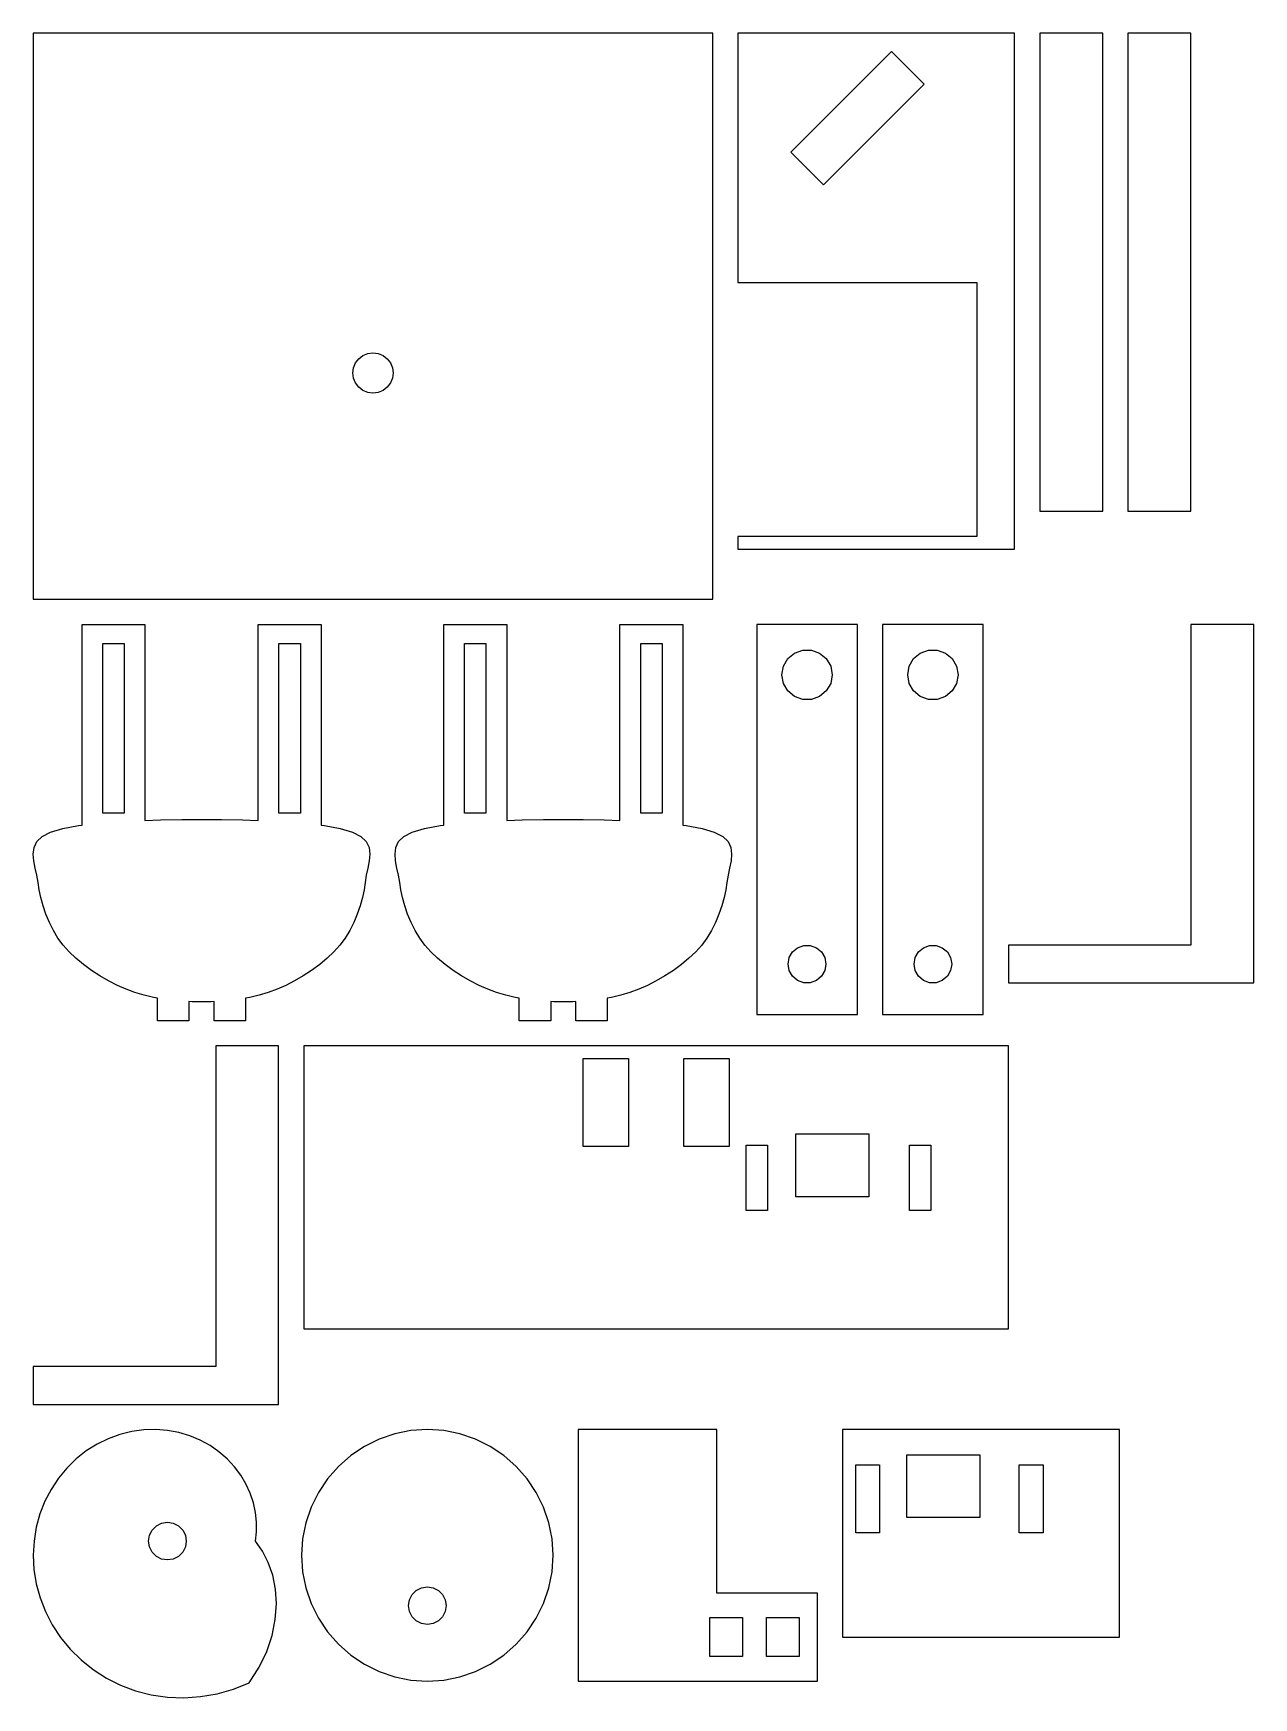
# Model space of a CAD drawing. Header units: metres. Extents: x 8 to 202, y 24 to 289.
import ezdxf

# ---------------------------------------------------------------- set-up
doc = ezdxf.new("R2010")
doc.units = ezdxf.units.M

msp = doc.modelspace()

# ---------------------------------------------------------------- linework, layer by layer
at = {"layer": 'CUT'}
for points in [[(8, 199), (116, 199), (116, 289), (8, 289)], [(120, 207), (164, 207), (164, 289), (120, 289), (120, 249.4), (158, 249.4), (158, 209), (120, 209)], [(168, 213), (178, 213), (178, 289), (168, 289)], [(182, 213), (192, 213), (192, 289), (182, 289)], [(133.6, 264.9), (149.6, 280.9), (144.4, 286.1), (128.4, 270.1)], [(65.09, 234.17), (64.77, 233.4), (64.26, 232.74), (63.6, 232.23), (62.83, 231.91), (62, 231.8), (61.17, 231.91), (60.4, 232.23), (59.74, 232.74), (59.23, 233.4), (58.91, 234.17), (58.8, 235), (58.91, 235.83), (59.23, 236.6), (59.74, 237.26), (60.4, 237.77), (61.17, 238.09), (62, 238.2), (62.83, 238.09), (63.6, 237.77), (64.26, 237.26), (64.77, 236.6), (65.09, 235.83), (65.2, 235)], [(43.75, 163.84), (43.75, 195), (53.75, 195), (53.75, 163.09), (54.3, 163.02), (56.8, 162.56), (58.75, 162), (60.09, 161.3), (60.94, 160.47), (61.37, 159.53), (61.5, 158.5), (61.41, 157.41), (61.19, 156.28), (60.94, 155.14), (60.75, 154), (60.58, 152.83), (60.31, 151.57), (59.95, 150.26), (59.5, 148.94), (58.95, 147.62), (58.31, 146.34), (57.58, 145.12), (56.75, 144), (55.8, 142.95), (54.72, 141.92), (53.53, 140.94), (52.25, 140), (50.91, 139.13), (49.53, 138.33), (48.14, 137.62), (46.75, 137), (45.35, 136.48), (43.89, 136.05), (42.4, 135.71), (41.75, 135.6), (41.75, 132), (36.75, 132), (36.75, 135.05), (36.26, 135.02), (34.75, 135), (33.24, 135.02), (32.75, 135.05), (32.75, 132), (27.75, 132), (27.75, 135.59), (27.1, 135.71), (25.61, 136.05), (24.15, 136.48), (22.75, 137), (21.36, 137.62), (19.97, 138.33), (18.59, 139.13), (17.25, 140), (15.97, 140.94), (14.78, 141.92), (13.7, 142.95), (12.75, 144), (11.92, 145.12), (11.19, 146.34), (10.55, 147.62), (10, 148.94), (9.55, 150.26), (9.19, 151.57), (8.92, 152.83), (8.75, 154), (8.56, 155.14), (8.31, 156.28), (8.09, 157.41), (8, 158.5), (8.12, 159.53), (8.56, 160.47), (9.41, 161.3), (10.75, 162), (10.75, 162), (12.7, 162.56), (15.2, 163.02), (15.75, 163.09), (15.75, 195), (25.75, 195), (25.75, 163.84), (28.23, 163.92), (31.6, 163.98), (34.75, 164), (37.9, 163.98), (41.27, 163.92)], [(101.25, 163.84), (101.25, 195), (111.25, 195), (111.25, 163.09), (111.8, 163.02), (114.3, 162.56), (116.25, 162), (117.59, 161.3), (118.44, 160.47), (118.87, 159.53), (119, 158.5), (118.91, 157.41), (118.69, 156.28), (118.44, 155.14), (118.25, 154), (118.08, 152.83), (117.81, 151.57), (117.45, 150.26), (117, 148.94), (116.45, 147.62), (115.81, 146.34), (115.08, 145.12), (114.25, 144), (113.3, 142.95), (112.22, 141.92), (111.03, 140.94), (109.75, 140), (108.41, 139.13), (107.03, 138.33), (105.64, 137.62), (104.25, 137), (102.85, 136.48), (101.39, 136.05), (99.9, 135.71), (99.25, 135.6), (99.25, 132), (94.25, 132), (94.25, 135.05), (93.76, 135.02), (92.25, 135), (90.74, 135.02), (90.25, 135.05), (90.25, 132), (85.25, 132), (85.25, 135.59), (84.6, 135.71), (83.11, 136.05), (81.65, 136.48), (80.25, 137), (78.86, 137.62), (77.47, 138.33), (76.09, 139.13), (74.75, 140), (73.47, 140.94), (72.28, 141.92), (71.2, 142.95), (70.25, 144), (69.42, 145.12), (68.69, 146.34), (68.05, 147.62), (67.5, 148.94), (67.05, 150.26), (66.69, 151.57), (66.42, 152.83), (66.25, 154), (66.06, 155.14), (65.81, 156.28), (65.59, 157.41), (65.5, 158.5), (65.62, 159.53), (66.06, 160.47), (66.91, 161.3), (68.25, 162), (68.25, 162), (70.2, 162.56), (72.7, 163.02), (73.25, 163.09), (73.25, 195), (83.25, 195), (83.25, 163.84), (85.73, 163.92), (89.1, 163.98), (92.25, 164), (95.4, 163.98), (98.77, 163.92)], [(123, 133), (139, 133), (139, 195), (123, 195)], [(143, 133), (159, 133), (159, 195), (143, 195)], [(163, 138), (202, 138), (202, 195), (192, 195), (192, 144), (163, 144)], [(19.05, 192), (22.45, 192), (22.45, 165), (19.05, 165)], [(47.05, 192), (50.45, 192), (50.45, 165), (47.05, 165)], [(76.55, 192), (79.95, 192), (79.95, 165), (76.55, 165)], [(104.55, 192), (107.95, 192), (107.95, 165), (104.55, 165)], [(134.76, 185.63), (134.06, 184.43), (133, 183.54), (131.69, 183.06), (130.31, 183.06), (129, 183.54), (127.94, 184.43), (127.24, 185.63), (127, 187), (127.24, 188.37), (127.94, 189.57), (129, 190.46), (130.31, 190.94), (131.69, 190.94), (133, 190.46), (134.06, 189.57), (134.76, 188.37), (135, 187)], [(154.76, 185.63), (154.06, 184.43), (153, 183.54), (151.69, 183.06), (150.31, 183.06), (149, 183.54), (147.94, 184.43), (147.24, 185.63), (147, 187), (147.24, 188.37), (147.94, 189.57), (149, 190.46), (150.31, 190.94), (151.69, 190.94), (153, 190.46), (154.06, 189.57), (154.76, 188.37), (155, 187)], [(133.82, 139.97), (133.3, 139.07), (132.5, 138.4), (131.52, 138.05), (130.48, 138.05), (129.5, 138.4), (128.7, 139.07), (128.18, 139.97), (128, 141), (128.18, 142.03), (128.7, 142.93), (129.5, 143.6), (130.48, 143.95), (131.52, 143.95), (132.5, 143.6), (133.3, 142.93), (133.82, 142.03), (134, 141)], [(153.82, 139.97), (153.3, 139.07), (152.5, 138.4), (151.52, 138.05), (150.48, 138.05), (149.5, 138.4), (148.7, 139.07), (148.18, 139.97), (148, 141), (148.18, 142.03), (148.7, 142.93), (149.5, 143.6), (150.48, 143.95), (151.52, 143.95), (152.5, 143.6), (153.3, 142.93), (153.82, 142.03), (154, 141)], [(8, 71), (47, 71), (47, 128), (37, 128), (37, 77), (8, 77)], [(51, 83), (163, 83), (163, 128), (51, 128)], [(95.4, 126), (102.6, 126), (102.6, 112), (95.4, 112)], [(111.4, 126), (118.6, 126), (118.6, 112), (111.4, 112)], [(129.2, 114), (140.8, 114), (140.8, 104), (129.2, 104)], [(121.3, 112.2), (124.7, 112.2), (124.7, 101.8), (121.3, 101.8)], [(147.3, 112.2), (150.7, 112.2), (150.7, 101.8), (147.3, 101.8)], [(43.32, 49.26), (43.48, 50.75), (43.48, 52.27), (43.32, 53.81), (42.99, 55.34), (42.48, 56.86), (41.81, 58.34), (40.97, 59.75), (39.97, 61.09), (38.82, 62.33), (37.52, 63.46), (36.09, 64.46), (34.54, 65.31), (32.88, 66.01), (31.13, 66.52), (29.32, 66.86), (27.46, 67), (25.56, 66.94), (23.66, 66.68), (21.77, 66.22), (19.92, 65.54), (18.13, 64.66), (16.42, 63.59), (14.81, 62.32), (13.33, 60.87), (12, 59.26), (10.83, 57.49), (9.84, 55.59), (9.05, 53.57), (8.47, 51.45), (8.12, 49.26), (8, 47.02), (8.11, 44.75), (8.47, 42.49), (9.08, 40.25), (9.92, 38.06), (11, 35.95), (12.32, 33.95), (13.85, 32.08), (15.59, 30.36), (17.52, 28.82), (19.62, 27.48), (21.88, 26.36), (24.26, 25.47), (26.75, 24.83), (29.32, 24.46), (31.94, 24.36), (34.58, 24.53), (37.21, 24.99), (39.8, 25.73), (42.32, 26.74), (43.9, 29.2), (45.11, 31.72), (45.97, 34.27), (46.47, 36.8), (46.64, 39.26), (46.49, 41.61), (46.06, 43.82), (45.36, 45.85), (44.44, 47.67)], [(90.64, 47), (90.47, 49.61), (89.96, 52.18), (89.12, 54.65), (87.96, 57), (86.51, 59.18), (84.78, 61.14), (82.82, 62.87), (80.64, 64.32), (78.29, 65.48), (75.82, 66.32), (73.25, 66.83), (70.64, 67), (68.03, 66.83), (65.46, 66.32), (62.99, 65.48), (60.64, 64.32), (58.46, 62.87), (56.5, 61.14), (54.77, 59.18), (53.32, 57), (52.16, 54.65), (51.32, 52.18), (50.81, 49.61), (50.64, 47), (50.81, 44.39), (51.32, 41.82), (52.16, 39.35), (53.32, 37), (54.77, 34.82), (56.5, 32.86), (58.46, 31.13), (60.64, 29.68), (62.99, 28.52), (65.46, 27.68), (68.03, 27.17), (70.64, 27), (73.25, 27.17), (75.82, 27.68), (78.29, 28.52), (80.64, 29.68), (82.82, 31.13), (84.78, 32.86), (86.51, 34.82), (87.96, 37), (89.12, 39.35), (89.96, 41.82), (90.47, 44.39)], [(94.64, 27), (132.64, 27), (132.64, 41), (116.64, 41), (116.64, 67), (94.64, 67)], [(136.64, 34), (180.64, 34), (180.64, 67), (136.64, 67)], [(138.74, 61.4), (142.54, 61.4), (142.54, 50.6), (138.74, 50.6)], [(146.84, 63), (158.44, 63), (158.44, 53), (146.84, 53)], [(164.74, 61.4), (168.54, 61.4), (168.54, 50.6), (164.74, 50.6)], [(32.17, 48.33), (31.75, 47.5), (31.08, 46.83), (30.25, 46.41), (29.32, 46.26), (28.39, 46.41), (27.56, 46.83), (26.89, 47.5), (26.47, 48.33), (26.32, 49.26), (26.47, 50.19), (26.89, 51.02), (27.56, 51.69), (28.39, 52.11), (29.32, 52.26), (30.25, 52.11), (31.08, 51.69), (31.75, 51.02), (32.17, 50.19), (32.32, 49.26)], [(73.49, 38.07), (73.07, 37.24), (72.4, 36.57), (71.57, 36.15), (70.64, 36), (69.71, 36.15), (68.88, 36.57), (68.21, 37.24), (67.79, 38.07), (67.64, 39), (67.79, 39.93), (68.21, 40.76), (68.88, 41.43), (69.71, 41.85), (70.64, 42), (71.57, 41.85), (72.4, 41.43), (73.07, 40.76), (73.49, 39.93), (73.64, 39)], [(115.54, 37.1), (120.74, 37.1), (120.74, 30.9), (115.54, 30.9)], [(124.54, 37.1), (129.74, 37.1), (129.74, 30.9), (124.54, 30.9)]]:
    msp.add_lwpolyline(points, close=True, dxfattribs=at)

doc.saveas('drawing.dxf')
